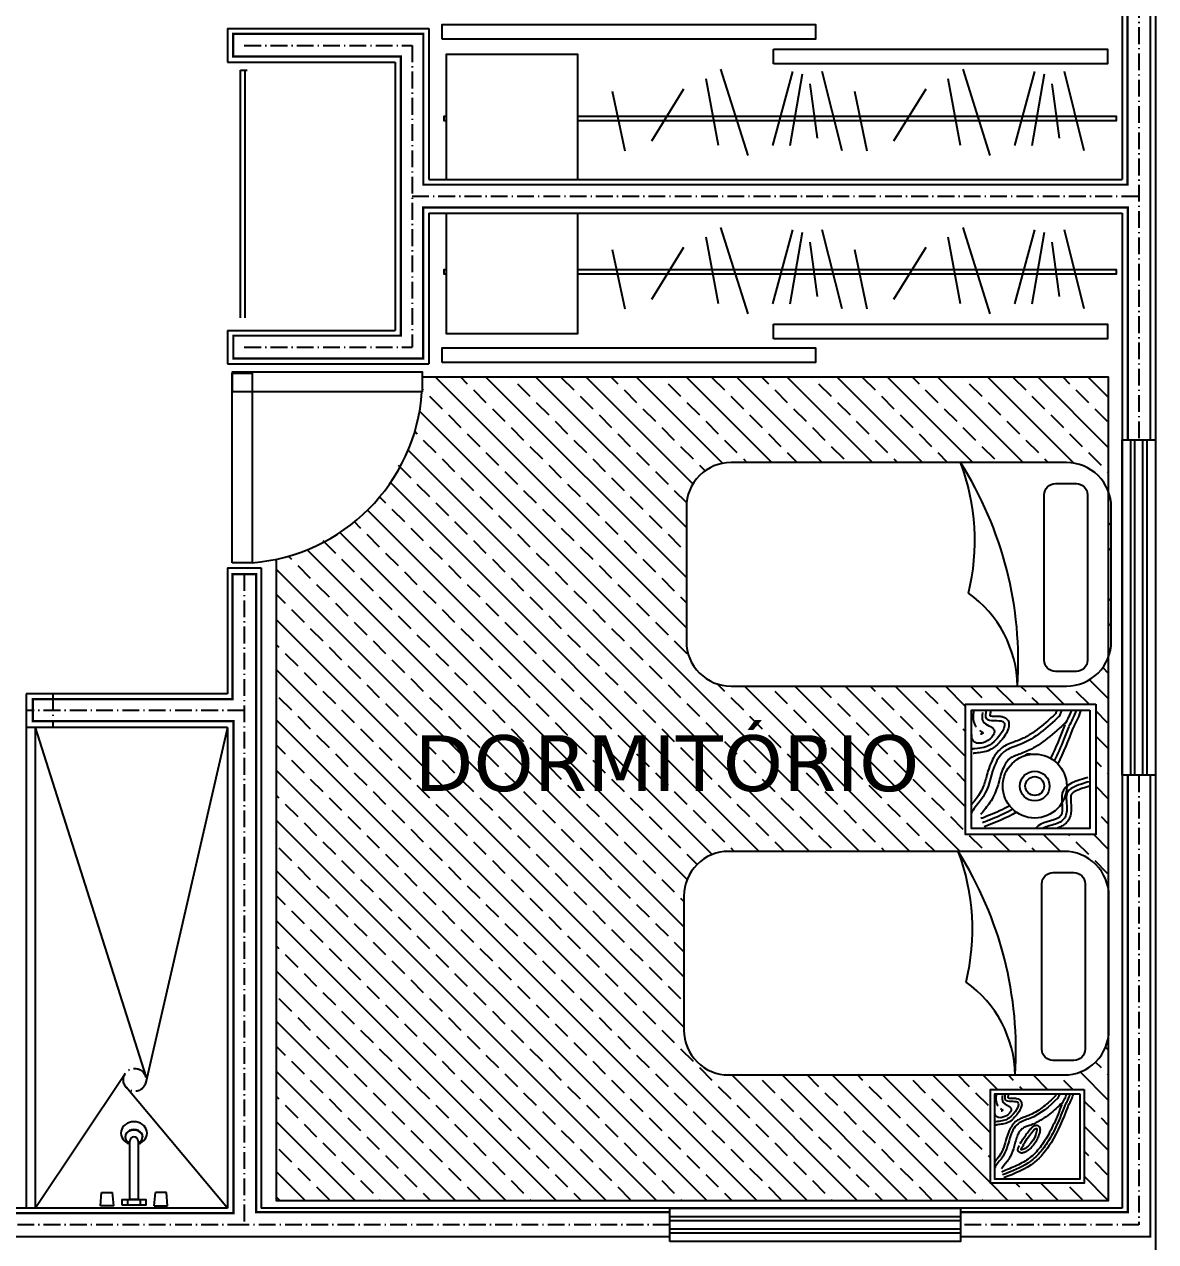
# Model space of a CAD drawing. Extents: x 542 to 1148, y 253 to 753.
# Drawn here: x 649.1 to 750.3, y 451.5 to 560.4 of the extents above; entities that cross this region are included whole.
import ezdxf

# ---------------------------------------------------------------- set-up
doc = ezdxf.new("R2010")
doc.units = 0
doc.header["$LTSCALE"] = 0.125
doc.linetypes.add('ACAD_ISO10W100', pattern=[18.5, 12, -3, 0.5, -3])
doc.layers.get('0').update_dxf_attribs({"linetype": 'CONTINUOUS'})
doc.layers.add('EJES', color=2, linetype='CONTINUOUS')
doc.styles.add('TIT3', font='verdana.ttf', dxfattribs={"height": 1})
doc.linetypes.add('ZIGZAG', pattern='A,0.00254,-5.08,[131,ltypeshp.shx,S=5.08,R=0,X=-5.08,Y=0],-10.16,[131,ltypeshp.shx,S=5.08,R=180,X=5.08,Y=0],-5.08', length=20.32254)

msp = doc.modelspace()

# ---------------------------------------------------------------- linework, layer by layer
at = {"linetype": 'Continuous'}
for p, q in [((750.28, 753), (750.28, 431.61)), ((747.28, 605), (747.28, 546.5)), ((667.28, 560), (667.28, 557)), ((667.28, 560), (685.28, 560)), ((685.28, 560), (685.28, 546.5)), ((667.28, 557), (682.28, 557)), ((682.28, 557), (682.28, 533)), ((685.28, 546.5), (747.28, 546.5)), ((685.28, 543.5), (747.28, 543.5)), ((685.28, 543.5), (685.28, 531.5)), ((747.28, 543.5), (747.28, 454.5)), ((667.28, 533), (682.28, 533)), ((667.28, 533), (667.28, 530)), ((685.28, 531.5), (685.28, 530)), ((667.28, 530), (685.28, 530)), ((748.05, 493.21), (748.05, 523.21)), ((748.42, 493.21), (748.42, 523.21)), ((749.15, 493.21), (749.15, 523.21)), ((749.51, 493.21), (749.51, 523.21)), ((667.28, 511.78), (667.28, 500.5)), ((670.28, 511.78), (670.28, 454.5)), ((667.28, 500.5), (649.28, 500.5)), ((649.28, 500.5), (649.28, 454.5)), ((667.28, 497.5), (649.28, 497.5)), ((650.08, 497.5), (650.08, 454.5)), ((650.08, 497.5), (659.96, 466.28)), ((667.28, 497.5), (659.98, 465.74)), ((667.28, 497.5), (667.28, 454.5)), ((650.08, 454.5), (658.13, 466.54)), ((667.28, 454.5), (658.2, 465.31)), ((655.91, 454.71), (656.02, 455.91)), ((657.11, 454.71), (657, 455.91)), ((658.35, 454.75), (658.35, 455.26)), ((659.46, 455.26), (659.46, 454.75)), ((660.72, 454.71), (660.83, 455.91)), ((661.92, 454.71), (661.81, 455.91)), ((667.28, 454.5), (637.77, 454.5)), ((747.28, 454.5), (670.28, 454.5)), ((732.82, 453.73), (706.82, 453.73)), ((732.82, 453.37), (706.82, 453.37)), ((732.82, 452.63), (706.82, 452.63)), ((732.82, 452.27), (706.82, 452.27))]:
    msp.add_line(p, q, dxfattribs=at)
at = {"linetype": 'ACAD_ISO10W100'}
for p, q in [((748.78, 581.27), (748.78, 523.21)), ((668.78, 558.5), (683.78, 558.5)), ((683.78, 558.5), (683.78, 531.5)), ((683.78, 545), (748.78, 545)), ((668.78, 531.5), (683.78, 531.5)), ((668.78, 511.21), (668.78, 453)), ((668.78, 499), (649.28, 499)), ((668.78, 499), (651.65, 499)), ((748.78, 493.21), (748.78, 453)), ((668.78, 453), (637.77, 453)), ((706.82, 453), (668.78, 453)), ((748.78, 453), (732.82, 453))]:
    msp.add_line(p, q, dxfattribs=at)
at = {"linetype": 'Continuous', "ltscale": 0.5}
for p, q in [((716.11, 556.86), (716.11, 558.16)), ((713.84, 548.64), (711.41, 556.38)), ((735.49, 548.64), (733.06, 556.38)), ((711.19, 549.53), (710.09, 555.5)), ((716.05, 549.53), (717.82, 556.16)), ((717.6, 549.53), (718.7, 555.94)), ((722.24, 549.08), (720.47, 556.16)), ((732.84, 549.53), (731.74, 555.5)), ((737.7, 549.53), (739.47, 556.16)), ((739.25, 549.53), (740.35, 555.94)), ((743.89, 549.08), (742.12, 556.16)), ((701.69, 554.39), (702.8, 549.08)), ((705.23, 549.97), (708.1, 554.61)), ((720.03, 550.19), (719.37, 555.06)), ((723.34, 554.39), (724.45, 549.08)), ((726.88, 549.97), (729.75, 554.61)), ((741.68, 550.19), (741.02, 555.06)), ((713.84, 534.48), (711.41, 542.22)), ((735.49, 534.48), (733.06, 542.22)), ((711.19, 535.37), (710.09, 541.34)), ((716.05, 535.37), (717.82, 542)), ((717.6, 535.37), (718.7, 541.78)), ((722.24, 534.92), (720.47, 542)), ((732.84, 535.37), (731.74, 541.34)), ((737.7, 535.37), (739.47, 542)), ((739.25, 535.37), (740.35, 541.78)), ((743.89, 534.92), (742.12, 542)), ((701.69, 540.23), (702.8, 534.92)), ((705.23, 535.81), (708.1, 540.46)), ((720.03, 536.03), (719.37, 540.9)), ((723.34, 540.23), (724.45, 534.92)), ((726.88, 535.81), (729.75, 540.46)), ((741.68, 536.03), (741.02, 540.9)), ((716.11, 532.26), (716.11, 533.55)), ((708.31, 506.4), (685.88, 528.82)), ((688.74, 528.21), (688.13, 528.82)), ((708.31, 510.89), (690.37, 528.82)), ((692.67, 528.77), (692.62, 528.82)), ((694.35, 527.09), (693.23, 528.21)), ((708.31, 515.38), (694.86, 528.82)), ((698.28, 527.65), (697.16, 528.77)), ((708.9, 519.28), (699.35, 528.82)), ((702.21, 528.21), (701.6, 528.82)), ((711.55, 521.12), (703.84, 528.82)), ((706.14, 528.77), (706.09, 528.82)), ((707.82, 527.09), (706.7, 528.21)), ((715.97, 521.19), (708.33, 528.82)), ((711.75, 527.65), (710.63, 528.77)), ((720.46, 521.19), (712.82, 528.82)), ((715.68, 528.21), (715.07, 528.82)), ((724.95, 521.19), (717.32, 528.82)), ((719.61, 528.77), (719.56, 528.82)), ((721.29, 527.09), (720.17, 528.21)), ((729.44, 521.19), (721.81, 528.82)), ((725.22, 527.65), (724.1, 528.77)), ((733.93, 521.19), (726.3, 528.82)), ((729.15, 528.21), (728.54, 528.82)), ((738.42, 521.19), (730.79, 528.82)), ((733.08, 528.77), (733.03, 528.82)), ((734.76, 527.09), (733.64, 528.21)), ((742.96, 521.14), (735.28, 528.82)), ((738.69, 527.65), (737.57, 528.77)), ((746.08, 522.51), (739.77, 528.82)), ((742.62, 528.21), (742.01, 528.82)), ((746.08, 527), (744.26, 528.82)), ((684.81, 527.65), (684.68, 527.78)), ((686.5, 525.97), (685.37, 527.09)), ((690.42, 526.53), (689.3, 527.65)), ((699.97, 525.97), (698.84, 527.09)), ((703.89, 526.53), (702.77, 527.65)), ((713.44, 525.97), (712.31, 527.09)), ((717.36, 526.53), (716.24, 527.65)), ((726.91, 525.97), (725.78, 527.09)), ((730.84, 526.53), (729.71, 527.65)), ((740.38, 525.97), (739.25, 527.09)), ((744.31, 526.53), (743.18, 527.65)), ((692.11, 524.85), (690.99, 525.97)), ((696.04, 525.41), (694.91, 526.53)), ((705.58, 524.85), (704.46, 525.97)), ((709.51, 525.41), (708.38, 526.53)), ((719.05, 524.85), (717.93, 525.97)), ((722.98, 525.41), (721.85, 526.53)), ((732.52, 524.85), (731.4, 525.97)), ((736.45, 525.41), (735.33, 526.53)), ((745.99, 524.85), (744.87, 525.97)), ((723.81, 486.41), (684.45, 525.77)), ((688.18, 524.28), (687.06, 525.41)), ((697.72, 523.72), (696.6, 524.85)), ((701.65, 524.28), (700.53, 525.41)), ((711.19, 523.72), (710.07, 524.85)), ((715.12, 524.28), (714, 525.41)), ((724.66, 523.72), (723.54, 524.85)), ((728.59, 524.28), (727.47, 525.41)), ((738.13, 523.72), (737.01, 524.85)), ((742.06, 524.28), (740.94, 525.41)), ((684.25, 523.72), (684.02, 523.95)), ((689.86, 522.6), (688.74, 523.72)), ((693.79, 523.16), (692.67, 524.28)), ((703.33, 522.6), (702.21, 523.72)), ((707.26, 523.16), (706.14, 524.28)), ((716.8, 522.6), (715.68, 523.72)), ((720.73, 523.16), (719.61, 524.28)), ((730.27, 522.6), (729.15, 523.72)), ((734.2, 523.16), (733.08, 524.28)), ((743.74, 522.6), (742.62, 523.72)), ((685.93, 522.04), (684.81, 523.16)), ((699.4, 522.04), (698.28, 523.16)), ((712.87, 522.04), (711.75, 523.16)), ((726.34, 522.04), (725.22, 523.16)), ((739.82, 522.04), (738.69, 523.16)), ((719.32, 486.41), (683.43, 522.3)), ((691.55, 520.92), (690.42, 522.04)), ((695.48, 521.48), (694.35, 522.6)), ((705.02, 520.92), (703.89, 522.04)), ((708.95, 521.48), (707.82, 522.6)), ((718.21, 521.19), (717.36, 522.04)), ((722.42, 521.48), (721.29, 522.6)), ((731.68, 521.19), (730.84, 522.04)), ((735.89, 521.48), (734.76, 522.6)), ((745.43, 520.92), (744.31, 522.04)), ((683.69, 519.79), (682.57, 520.92)), ((687.62, 520.36), (686.5, 521.48)), ((697.16, 519.79), (696.04, 520.92)), ((701.09, 520.36), (699.97, 521.48)), ((709.98, 520.44), (709.51, 520.92)), ((713.72, 521.19), (713.44, 521.48)), ((727.19, 521.19), (726.91, 521.48)), ((740.66, 521.19), (740.38, 521.48)), ((714.83, 486.41), (681.85, 519.39)), ((689.3, 518.67), (688.18, 519.79)), ((693.23, 519.23), (692.11, 520.36)), ((702.77, 518.67), (701.65, 519.79)), ((706.7, 519.23), (705.58, 520.36)), ((746.08, 520.27), (745.99, 520.36)), ((685.37, 518.11), (684.25, 519.23)), ((694.91, 517.55), (693.79, 518.67)), ((698.84, 518.11), (697.72, 519.23)), ((708.33, 517.6), (707.26, 518.67)), ((681.44, 517.55), (680.88, 518.11)), ((687.06, 516.43), (685.93, 517.55)), ((690.99, 516.99), (689.86, 518.11)), ((700.53, 516.43), (699.4, 517.55)), ((704.46, 516.99), (703.33, 518.11)), ((746.26, 517.84), (746.08, 518.02)), ((710.62, 486.12), (679.81, 516.94)), ((683.13, 515.87), (682, 516.99)), ((692.67, 515.3), (691.55, 516.43)), ((696.6, 515.87), (695.48, 516.99)), ((706.14, 515.3), (705.02, 516.43)), ((679.2, 515.3), (678.62, 515.88)), ((684.81, 514.18), (683.69, 515.3)), ((688.74, 514.74), (687.62, 515.87)), ((698.28, 514.18), (697.16, 515.3)), ((702.21, 514.74), (701.09, 515.87)), ((746.31, 515.54), (746.08, 515.78)), ((676.95, 513.06), (675.83, 514.18)), ((708.38, 483.88), (677.33, 514.93)), ((680.88, 513.62), (679.76, 514.74)), ((690.42, 513.06), (689.3, 514.18)), ((694.35, 513.62), (693.23, 514.74)), ((703.89, 513.06), (702.77, 514.18)), ((707.82, 513.62), (706.7, 514.74)), ((708.1, 479.67), (674.39, 513.38)), ((682.57, 511.94), (681.44, 513.06)), ((686.5, 512.5), (685.37, 513.62)), ((696.04, 511.94), (694.91, 513.06)), ((699.97, 512.5), (698.84, 513.62)), ((746.31, 513.3), (746.08, 513.53)), ((673.02, 512.5), (672.71, 512.81)), ((674.71, 510.81), (673.59, 511.94)), ((678.64, 511.38), (677.51, 512.5)), ((688.18, 510.81), (687.06, 511.94)), ((692.11, 511.38), (690.99, 512.5)), ((701.65, 510.81), (700.53, 511.94)), ((705.58, 511.38), (704.46, 512.5)), ((708.1, 475.18), (671.63, 511.64)), ((680.32, 509.69), (679.2, 510.81)), ((684.25, 510.25), (683.13, 511.38)), ((693.79, 509.69), (692.67, 510.81)), ((697.72, 510.25), (696.6, 511.38)), ((707.26, 509.69), (706.14, 510.81)), ((676.39, 509.13), (675.27, 510.25)), ((685.93, 508.57), (684.81, 509.69)), ((689.86, 509.13), (688.74, 510.25)), ((699.4, 508.57), (698.28, 509.69)), ((703.33, 509.13), (702.21, 510.25)), ((672.46, 508.57), (671.63, 509.4)), ((678.08, 507.45), (676.95, 508.57)), ((682, 508.01), (680.88, 509.13)), ((691.55, 507.45), (690.42, 508.57)), ((695.48, 508.01), (694.35, 509.13)), ((705.02, 507.45), (703.89, 508.57)), ((708.31, 508.64), (707.82, 509.13)), ((746.31, 508.81), (746.08, 509.04)), ((674.15, 506.88), (673.02, 508.01)), ((683.69, 506.32), (682.57, 507.45)), ((687.62, 506.88), (686.5, 508.01)), ((697.16, 506.32), (696.04, 507.45)), ((701.09, 506.88), (699.97, 508.01)), ((708.1, 470.69), (671.63, 507.15)), ((675.83, 505.2), (674.71, 506.32)), ((679.76, 505.76), (678.64, 506.88)), ((689.3, 505.2), (688.18, 506.32)), ((693.23, 505.76), (692.11, 506.88)), ((702.77, 505.2), (701.65, 506.32)), ((706.7, 505.76), (705.58, 506.88)), ((746.31, 506.56), (746.08, 506.8)), ((681.44, 504.08), (680.32, 505.2)), ((685.37, 504.64), (684.25, 505.76)), ((694.91, 504.08), (693.79, 505.2)), ((698.84, 504.64), (697.72, 505.76)), ((708.38, 504.08), (707.26, 505.2)), ((671.9, 504.64), (671.63, 504.91)), ((677.51, 503.52), (676.39, 504.64)), ((690.99, 503.52), (689.86, 504.64)), ((704.46, 503.52), (703.33, 504.64)), ((746.23, 504.4), (746.08, 504.55)), ((673.59, 502.96), (672.46, 504.08)), ((683.13, 502.39), (682, 503.52)), ((687.06, 502.96), (685.93, 504.08)), ((696.6, 502.39), (695.48, 503.52)), ((700.53, 502.96), (699.4, 504.08)), ((719.11, 455.19), (671.63, 502.66)), ((675.27, 501.27), (674.15, 502.39)), ((679.2, 501.83), (678.08, 502.96)), ((688.74, 501.27), (687.62, 502.39)), ((692.67, 501.83), (691.55, 502.96)), ((702.21, 501.27), (701.09, 502.39)), ((706.14, 501.83), (705.02, 502.96)), ((746.08, 502.31), (745.55, 502.84)), ((680.88, 500.15), (679.76, 501.27)), ((684.81, 500.71), (683.69, 501.83)), ((694.35, 500.15), (693.23, 501.27)), ((698.28, 500.71), (697.16, 501.83)), ((707.82, 500.15), (706.7, 501.27)), ((711.75, 500.71), (711.07, 501.39)), ((728.3, 486.41), (713.52, 501.19)), ((732.79, 486.41), (718.01, 501.19)), ((721.29, 500.15), (720.25, 501.19)), ((733.29, 490.4), (722.5, 501.19)), ((725.22, 500.71), (724.74, 501.19)), ((733.29, 494.89), (726.99, 501.19)), ((733.29, 499.38), (731.48, 501.19)), ((734.76, 500.15), (733.72, 501.19)), ((737.59, 499.57), (735.97, 501.19)), ((738.69, 500.71), (738.21, 501.19)), ((742.08, 499.57), (740.46, 501.19)), ((746.08, 500.06), (744.37, 501.76)), ((673.02, 499.03), (671.9, 500.15)), ((676.95, 499.59), (675.83, 500.71)), ((686.5, 499.03), (685.37, 500.15)), ((690.42, 499.59), (689.3, 500.71)), ((699.97, 499.03), (698.84, 500.15)), ((703.89, 499.59), (702.77, 500.71)), ((713.44, 499.03), (712.31, 500.15)), ((717.36, 499.59), (716.24, 500.71)), ((726.91, 499.03), (725.78, 500.15)), ((730.84, 499.59), (729.71, 500.71)), ((739.84, 499.57), (739.25, 500.15)), ((744.31, 499.59), (743.18, 500.71)), ((678.64, 497.9), (677.51, 499.03)), ((682.57, 498.47), (681.44, 499.59)), ((692.11, 497.9), (690.99, 499.03)), ((696.04, 498.47), (694.91, 499.59)), ((705.58, 497.9), (704.46, 499.03)), ((709.51, 498.47), (708.38, 499.59)), ((719.05, 497.9), (717.93, 499.03)), ((722.98, 498.47), (721.85, 499.59)), ((732.52, 497.9), (731.4, 499.03)), ((735.35, 499.57), (735.33, 499.59)), ((745.99, 497.9), (744.93, 498.97)), ((714.62, 455.19), (671.63, 498.17)), ((674.71, 497.34), (673.59, 498.47)), ((684.25, 496.78), (683.13, 497.9)), ((688.18, 497.34), (687.06, 498.47)), ((697.72, 496.78), (696.6, 497.9)), ((701.65, 497.34), (700.53, 498.47)), ((711.19, 496.78), (710.07, 497.9)), ((715.12, 497.34), (714, 498.47)), ((724.66, 496.78), (723.54, 497.9)), ((728.59, 497.34), (727.47, 498.47)), ((676.39, 495.66), (675.27, 496.78)), ((680.32, 496.22), (679.2, 497.34)), ((689.86, 495.66), (688.74, 496.78)), ((693.79, 496.22), (692.67, 497.34)), ((703.33, 495.66), (702.21, 496.78)), ((707.26, 496.22), (706.14, 497.34)), ((716.8, 495.66), (715.68, 496.78)), ((720.73, 496.22), (719.61, 497.34)), ((730.27, 495.66), (729.15, 496.78)), ((733.29, 497.13), (733.08, 497.34)), ((746.08, 495.57), (744.93, 496.72)), ((672.46, 495.1), (671.63, 495.93)), ((682, 494.54), (680.88, 495.66)), ((685.93, 495.1), (684.81, 496.22)), ((695.48, 494.54), (694.35, 495.66)), ((699.4, 495.1), (698.28, 496.22)), ((708.95, 494.54), (707.82, 495.66)), ((712.87, 495.1), (711.75, 496.22)), ((722.42, 494.54), (721.29, 495.66)), ((726.34, 495.1), (725.22, 496.22)), ((674.15, 493.41), (673.02, 494.54)), ((678.08, 493.98), (676.95, 495.1)), ((687.62, 493.41), (686.5, 494.54)), ((691.55, 493.98), (690.42, 495.1)), ((701.09, 493.41), (699.97, 494.54)), ((705.02, 493.98), (703.89, 495.1)), ((714.56, 493.41), (713.44, 494.54)), ((718.49, 493.98), (717.36, 495.1)), ((728.03, 493.41), (726.91, 494.54)), ((731.96, 493.98), (730.84, 495.1)), ((745.43, 493.98), (744.93, 494.48)), ((710.13, 455.19), (671.63, 493.68)), ((679.76, 492.29), (678.64, 493.41)), ((683.69, 492.85), (682.57, 493.98)), ((693.23, 492.29), (692.11, 493.41)), ((697.16, 492.85), (696.04, 493.98)), ((706.7, 492.29), (705.58, 493.41)), ((710.63, 492.85), (709.51, 493.98)), ((720.17, 492.29), (719.05, 493.41)), ((724.1, 492.85), (722.98, 493.98)), ((733.29, 492.64), (732.52, 493.41)), ((746.08, 493.33), (745.99, 493.41)), ((675.83, 491.73), (674.71, 492.85)), ((685.37, 491.17), (684.25, 492.29)), ((689.3, 491.73), (688.18, 492.85)), ((698.84, 491.17), (697.72, 492.29)), ((702.77, 491.73), (701.65, 492.85)), ((712.31, 491.17), (711.19, 492.29)), ((716.24, 491.73), (715.12, 492.85)), ((725.78, 491.17), (724.66, 492.29)), ((729.71, 491.73), (728.59, 492.85)), ((746.08, 491.08), (744.93, 492.23)), ((671.9, 491.17), (671.63, 491.44)), ((677.51, 490.05), (676.39, 491.17)), ((681.44, 490.61), (680.32, 491.73)), ((690.99, 490.05), (689.86, 491.17)), ((694.91, 490.61), (693.79, 491.73)), ((704.46, 490.05), (703.33, 491.17)), ((708.38, 490.61), (707.26, 491.73)), ((717.93, 490.05), (716.8, 491.17)), ((721.85, 490.61), (720.73, 491.73)), ((731.4, 490.05), (730.27, 491.17)), ((673.59, 489.49), (672.46, 490.61)), ((683.13, 488.92), (682, 490.05)), ((687.06, 489.49), (685.93, 490.61)), ((696.6, 488.92), (695.48, 490.05)), ((700.53, 489.49), (699.4, 490.61)), ((710.07, 488.92), (708.95, 490.05)), ((714, 489.49), (712.87, 490.61)), ((723.54, 488.92), (722.42, 490.05)), ((727.47, 489.49), (726.34, 490.61)), ((705.64, 455.19), (671.63, 489.19)), ((675.27, 487.8), (674.15, 488.92)), ((679.2, 488.36), (678.08, 489.49)), ((688.74, 487.8), (687.62, 488.92)), ((692.67, 488.36), (691.55, 489.49)), ((702.21, 487.8), (701.09, 488.92)), ((706.14, 488.36), (705.02, 489.49)), ((715.68, 487.8), (714.56, 488.92)), ((719.61, 488.36), (718.49, 489.49)), ((729.15, 487.8), (728.03, 488.92)), ((733.08, 488.36), (731.96, 489.49)), ((746.08, 488.83), (745.43, 489.49)), ((680.88, 486.68), (679.76, 487.8)), ((684.81, 487.24), (683.69, 488.36)), ((694.35, 486.68), (693.23, 487.8)), ((698.28, 487.24), (697.16, 488.36)), ((707.82, 486.68), (706.7, 487.8)), ((711.75, 487.24), (710.63, 488.36)), ((721.29, 486.68), (720.17, 487.8)), ((725.22, 487.24), (724.1, 488.36)), ((734.76, 486.68), (733.64, 487.8)), ((737.28, 486.41), (735.76, 487.93)), ((738.69, 487.24), (738, 487.93)), ((741.77, 486.41), (740.25, 487.93)), ((742.62, 487.8), (742.49, 487.93)), ((746.08, 486.59), (744.74, 487.93)), ((676.95, 486.12), (675.83, 487.24)), ((690.42, 486.12), (689.3, 487.24)), ((703.89, 486.12), (702.77, 487.24)), ((717.08, 486.41), (716.24, 487.24)), ((730.55, 486.41), (729.71, 487.24)), ((744.31, 486.12), (743.18, 487.24)), ((673.02, 485.56), (671.9, 486.68)), ((682.57, 485), (681.44, 486.12)), ((686.5, 485.56), (685.37, 486.68)), ((696.04, 485), (694.91, 486.12)), ((699.97, 485.56), (698.84, 486.68)), ((709.27, 485.23), (708.38, 486.12)), ((712.59, 486.41), (712.31, 486.68)), ((726.06, 486.41), (725.78, 486.68)), ((739.53, 486.41), (739.25, 486.68)), ((701.15, 455.19), (671.63, 484.7)), ((674.71, 483.87), (673.59, 485)), ((678.64, 484.43), (677.51, 485.56)), ((688.18, 483.87), (687.06, 485)), ((692.11, 484.43), (690.99, 485.56)), ((701.65, 483.87), (700.53, 485)), ((705.58, 484.43), (704.46, 485.56)), ((745.99, 484.43), (744.87, 485.56)), ((680.32, 482.75), (679.2, 483.87)), ((684.25, 483.31), (683.13, 484.43)), ((693.79, 482.75), (692.67, 483.87)), ((697.72, 483.31), (696.6, 484.43)), ((707.26, 482.75), (706.14, 483.87)), ((672.46, 481.63), (671.63, 482.46)), ((676.39, 482.19), (675.27, 483.31)), ((685.93, 481.63), (684.81, 482.75)), ((689.86, 482.19), (688.74, 483.31)), ((699.4, 481.63), (698.28, 482.75)), ((703.33, 482.19), (702.21, 483.31)), ((678.08, 480.51), (676.95, 481.63)), ((682, 481.07), (680.88, 482.19)), ((691.55, 480.51), (690.42, 481.63)), ((695.48, 481.07), (694.35, 482.19)), ((705.02, 480.51), (703.89, 481.63)), ((708.1, 481.92), (707.82, 482.19)), ((746.1, 482.08), (746.08, 482.1)), ((696.66, 455.19), (671.63, 480.21)), ((674.15, 479.94), (673.02, 481.07)), ((683.69, 479.38), (682.57, 480.51)), ((687.62, 479.94), (686.5, 481.07)), ((697.16, 479.38), (696.04, 480.51)), ((701.09, 479.94), (699.97, 481.07)), ((675.83, 478.26), (674.71, 479.38)), ((679.76, 478.82), (678.64, 479.94)), ((689.3, 478.26), (688.18, 479.38)), ((693.23, 478.82), (692.11, 479.94)), ((702.77, 478.26), (701.65, 479.38)), ((706.7, 478.82), (705.58, 479.94)), ((746.1, 479.84), (746.08, 479.85)), ((681.44, 477.14), (680.32, 478.26)), ((685.37, 477.7), (684.25, 478.82)), ((694.91, 477.14), (693.79, 478.26)), ((698.84, 477.7), (697.72, 478.82)), ((708.1, 477.43), (707.26, 478.26)), ((671.9, 477.7), (671.63, 477.97)), ((673.59, 476.02), (672.46, 477.14)), ((677.51, 476.58), (676.39, 477.7)), ((687.06, 476.02), (685.93, 477.14)), ((690.99, 476.58), (689.86, 477.7)), ((700.53, 476.02), (699.4, 477.14)), ((704.46, 476.58), (703.33, 477.7)), ((746.1, 477.59), (746.08, 477.61)), ((679.2, 474.89), (678.08, 476.02)), ((683.13, 475.45), (682, 476.58)), ((692.67, 474.89), (691.55, 476.02)), ((696.6, 475.45), (695.48, 476.58)), ((706.14, 474.89), (705.02, 476.02)), ((692.17, 455.19), (671.63, 475.72)), ((675.27, 474.33), (674.15, 475.45)), ((684.81, 473.77), (683.69, 474.89)), ((688.74, 474.33), (687.62, 475.45)), ((698.28, 473.77), (697.16, 474.89)), ((702.21, 474.33), (701.09, 475.45)), ((746.1, 475.35), (746.08, 475.36)), ((676.95, 472.65), (675.83, 473.77)), ((680.88, 473.21), (679.76, 474.33)), ((690.42, 472.65), (689.3, 473.77)), ((694.35, 473.21), (693.23, 474.33)), ((703.89, 472.65), (702.77, 473.77)), ((707.82, 473.21), (706.7, 474.33)), ((673.02, 472.09), (671.9, 473.21)), ((682.57, 471.53), (681.44, 472.65)), ((686.5, 472.09), (685.37, 473.21)), ((696.04, 471.53), (694.91, 472.65)), ((699.97, 472.09), (698.84, 473.21)), ((746.1, 473.1), (746.08, 473.12)), ((674.71, 470.4), (673.59, 471.53)), ((678.64, 470.96), (677.51, 472.09)), ((688.18, 470.4), (687.06, 471.53)), ((692.11, 470.96), (690.99, 472.09)), ((701.65, 470.4), (700.53, 471.53)), ((705.58, 470.96), (704.46, 472.09)), ((687.68, 455.19), (671.63, 471.23)), ((680.32, 469.28), (679.2, 470.4)), ((684.25, 469.84), (683.13, 470.96)), ((693.79, 469.28), (692.67, 470.4)), ((697.72, 469.84), (696.6, 470.96)), ((707.26, 469.28), (706.14, 470.4)), ((676.39, 468.72), (675.27, 469.84)), ((685.93, 468.16), (684.81, 469.28)), ((689.86, 468.72), (688.74, 469.84)), ((699.4, 468.16), (698.28, 469.28)), ((703.33, 468.72), (702.21, 469.84)), ((672.46, 468.16), (671.63, 468.99)), ((682, 467.6), (680.88, 468.72)), ((695.48, 467.6), (694.35, 468.72)), ((708.95, 467.6), (707.82, 468.72)), ((746.08, 468.63), (745.8, 468.9)), ((674.15, 466.47), (673.02, 467.6)), ((678.08, 467.04), (676.95, 468.16)), ((687.62, 466.47), (686.5, 467.6)), ((691.55, 467.04), (690.42, 468.16)), ((701.09, 466.47), (699.97, 467.6)), ((705.02, 467.04), (703.89, 468.16)), ((745.43, 467.04), (744.91, 467.56)), ((683.19, 455.19), (671.63, 466.74)), ((679.76, 465.35), (678.64, 466.47)), ((683.69, 465.91), (682.57, 467.04)), ((693.23, 465.35), (692.11, 466.47)), ((697.16, 465.91), (696.04, 467.04)), ((706.7, 465.35), (705.58, 466.47)), ((710.63, 465.91), (709.51, 467.04)), ((723.6, 455.19), (712.38, 466.41)), ((728.09, 455.19), (716.87, 466.41)), ((720.17, 465.35), (719.12, 466.41)), ((732.58, 455.19), (721.36, 466.41)), ((724.1, 465.91), (723.61, 466.41)), ((735.51, 456.75), (725.85, 466.41)), ((735.51, 461.24), (730.34, 466.41)), ((733.64, 465.35), (732.59, 466.41)), ((736.13, 465.11), (734.83, 466.41)), ((737.57, 465.91), (737.08, 466.41)), ((740.62, 465.11), (739.32, 466.41)), ((746.08, 464.14), (743.54, 466.68)), ((746.08, 466.38), (745.99, 466.47)), ((675.83, 464.79), (674.71, 465.91)), ((685.37, 464.23), (684.25, 465.35)), ((689.3, 464.79), (688.18, 465.91)), ((698.84, 464.23), (697.72, 465.35)), ((702.77, 464.79), (701.65, 465.91)), ((712.31, 464.23), (711.19, 465.35)), ((716.24, 464.79), (715.12, 465.91)), ((725.78, 464.23), (724.66, 465.35)), ((729.71, 464.79), (728.59, 465.91)), ((738.38, 465.11), (738.13, 465.35)), ((742.87, 465.11), (742.06, 465.91)), ((671.9, 464.23), (671.63, 464.5)), ((677.51, 463.11), (676.39, 464.23)), ((681.44, 463.67), (680.32, 464.79)), ((690.99, 463.11), (689.86, 464.23)), ((694.91, 463.67), (693.79, 464.79)), ((704.46, 463.11), (703.33, 464.23)), ((708.38, 463.67), (707.26, 464.79)), ((717.93, 463.11), (716.8, 464.23)), ((721.85, 463.67), (720.73, 464.79)), ((731.4, 463.11), (730.27, 464.23)), ((735.33, 463.67), (734.2, 464.79)), ((744.87, 463.11), (743.89, 464.08)), ((673.59, 462.54), (672.46, 463.67)), ((683.13, 461.98), (682, 463.11)), ((687.06, 462.54), (685.93, 463.67)), ((696.6, 461.98), (695.48, 463.11)), ((700.53, 462.54), (699.4, 463.67)), ((710.07, 461.98), (708.95, 463.11)), ((714, 462.54), (712.87, 463.67)), ((723.54, 461.98), (722.42, 463.11)), ((727.47, 462.54), (726.34, 463.67)), ((678.7, 455.19), (671.63, 462.25)), ((675.27, 460.86), (674.15, 461.98)), ((679.2, 461.42), (678.08, 462.54)), ((688.74, 460.86), (687.62, 461.98)), ((692.67, 461.42), (691.55, 462.54)), ((702.21, 460.86), (701.09, 461.98)), ((706.14, 461.42), (705.02, 462.54)), ((715.68, 460.86), (714.56, 461.98)), ((719.61, 461.42), (718.49, 462.54)), ((729.15, 460.86), (728.03, 461.98)), ((733.08, 461.42), (731.96, 462.54)), ((746.08, 459.65), (743.89, 461.84)), ((746.08, 461.89), (745.43, 462.54)), ((680.88, 459.74), (679.76, 460.86)), ((684.81, 460.3), (683.69, 461.42)), ((694.35, 459.74), (693.23, 460.86)), ((698.28, 460.3), (697.16, 461.42)), ((707.82, 459.74), (706.7, 460.86)), ((711.75, 460.3), (710.63, 461.42)), ((721.29, 459.74), (720.17, 460.86)), ((725.22, 460.3), (724.1, 461.42)), ((734.76, 459.74), (733.64, 460.86)), ((673.02, 458.62), (671.9, 459.74)), ((676.95, 459.18), (675.83, 460.3)), ((686.5, 458.62), (685.37, 459.74)), ((690.42, 459.18), (689.3, 460.3)), ((699.97, 458.62), (698.84, 459.74)), ((703.89, 459.18), (702.77, 460.3)), ((713.44, 458.62), (712.31, 459.74)), ((717.36, 459.18), (716.24, 460.3)), ((726.91, 458.62), (725.78, 459.74)), ((730.84, 459.18), (729.71, 460.3)), ((744.31, 459.18), (743.89, 459.59)), ((678.64, 457.49), (677.51, 458.62)), ((682.57, 458.05), (681.44, 459.18)), ((692.11, 457.49), (690.99, 458.62)), ((696.04, 458.05), (694.91, 459.18)), ((705.58, 457.49), (704.46, 458.62)), ((709.51, 458.05), (708.38, 459.18)), ((719.05, 457.49), (717.93, 458.62)), ((722.98, 458.05), (721.85, 459.18)), ((732.52, 457.49), (731.4, 458.62)), ((735.51, 458.99), (735.33, 459.18)), ((745.99, 457.49), (744.87, 458.62)), ((674.21, 455.19), (671.63, 457.76)), ((674.71, 456.93), (673.59, 458.05)), ((684.25, 456.37), (683.13, 457.49)), ((688.18, 456.93), (687.06, 458.05)), ((697.72, 456.37), (696.6, 457.49)), ((701.65, 456.93), (700.53, 458.05)), ((711.19, 456.37), (710.07, 457.49)), ((715.12, 456.93), (714, 458.05)), ((724.66, 456.37), (723.54, 457.49)), ((728.59, 456.93), (727.47, 458.05)), ((746.05, 455.19), (743.89, 457.35)), ((676.39, 455.25), (675.27, 456.37)), ((680.32, 455.81), (679.2, 456.93)), ((689.86, 455.25), (688.74, 456.37)), ((693.79, 455.81), (692.67, 456.93)), ((703.33, 455.25), (702.21, 456.37)), ((707.26, 455.81), (706.14, 456.93)), ((716.8, 455.25), (715.68, 456.37)), ((720.73, 455.81), (719.61, 456.93)), ((730.27, 455.25), (729.15, 456.37)), ((734.2, 455.81), (733.08, 456.93)), ((737.07, 455.19), (735.53, 456.72)), ((738.13, 456.37), (737.78, 456.72)), ((741.56, 455.19), (740.02, 456.72)), ((743.74, 455.25), (742.62, 456.37)), ((671.96, 455.19), (671.63, 455.52)), ((680.94, 455.19), (680.88, 455.25)), ((685.43, 455.19), (684.81, 455.81)), ((694.41, 455.19), (694.35, 455.25)), ((698.9, 455.19), (698.28, 455.81)), ((707.88, 455.19), (707.82, 455.25)), ((712.37, 455.19), (711.75, 455.81)), ((721.35, 455.19), (721.29, 455.25)), ((725.84, 455.19), (725.22, 455.81)), ((734.82, 455.19), (734.76, 455.25)), ((739.31, 455.19), (738.69, 455.81))]:
    msp.add_line(p, q, dxfattribs=at)
at = {"linetype": 'ZIGZAG'}
for p, q in [((668.44, 534.14), (668.44, 556.27)), ((668.44, 556.27), (669.03, 556.27)), ((668.84, 534.14), (668.84, 556.27))]:
    msp.add_line(p, q, dxfattribs=at)
at = {"linetype": 'Continuous', "ltscale": 0.5, "const_width": 0.2}
for points in [[(747.76, 581.27), (747.76, 546.04), (684.79, 546.04), (684.79, 559.52), (667.79, 559.52), (667.79, 557.51), (682.78, 557.51), (682.78, 532.53), (667.8, 532.53), (667.8, 530.5), (684.78, 530.5), (684.78, 544), (747.8, 544), (747.8, 523.21)], [(749.81, 581.27), (749.81, 523.21)], [(706.82, 454.13), (669.83, 454.13), (669.83, 511.21), (667.84, 511.21), (667.72, 511.21), (667.72, 500.02), (649.87, 500.02), (649.87, 498.06), (667.82, 498.06), (667.82, 454.04), (637.77, 454.04)], [(747.8, 493.21), (747.8, 454.14), (747.73, 454.14), (747.54, 454.14)], [(749.81, 493.21), (749.81, 451.91), (749.81, 451.86)], [(747.61, 454.13), (732.82, 454.13)], [(706.82, 451.95), (637.77, 451.95)], [(749.71, 451.95), (732.82, 451.95)]]:
    msp.add_lwpolyline(points, dxfattribs=at)
at = {"linetype": 'Continuous'}
for points in [[(686.48, 559.06), (686.48, 560.38), (719.87, 560.38), (719.87, 559.06)], [(686.48, 530.14), (686.48, 531.46), (719.87, 531.46), (719.87, 530.14)], [(667.69, 512.23), (667.69, 529.19), (669.47, 529.19), (669.47, 512.23)], [(684.67, 527.51), (667.71, 527.51), (667.71, 529.3), (684.67, 529.3)], [(747.28, 523.21), (750.28, 523.21), (750.28, 493.21), (747.28, 493.21)], [(744.93, 499.57), (744.93, 487.93), (733.29, 487.93), (733.29, 499.57)], [(744.4, 499.04), (744.4, 488.46), (733.82, 488.46), (733.82, 499.04)], [(743.89, 465.11), (743.89, 456.72), (735.51, 456.72), (735.51, 465.11)], [(743.51, 464.72), (743.51, 457.1), (735.89, 457.1), (735.89, 464.72)], [(657.86, 454.75), (657.86, 455.26), (659.97, 455.26), (659.97, 454.75)], [(706.82, 451.5), (706.82, 454.5), (732.82, 454.5), (732.82, 451.5)]]:
    msp.add_lwpolyline(points, close=True, dxfattribs=at)
for points in [[(686.87, 546.5), (686.87, 557.71), (698.58, 557.71), (698.58, 546.5)], [(716.11, 558.16), (745.99, 558.16), (745.99, 556.86), (716.11, 556.86)], [(686.87, 551.74), (686.65, 551.74), (686.65, 552.18), (686.87, 552.18)], [(698.58, 552.18), (746.74, 552.18), (746.74, 551.74), (698.58, 551.74)], [(698.58, 543.5), (698.58, 532.71), (686.87, 532.71), (686.87, 543.5)], [(686.87, 538.02), (686.65, 538.02), (686.65, 538.46), (686.87, 538.46)], [(698.58, 538.46), (746.74, 538.46), (746.74, 538.02), (698.58, 538.02)], [(716.11, 533.55), (745.99, 533.55), (745.99, 532.26), (716.11, 532.26)], [(671.63, 512.54), (671.63, 455.19), (746.08, 455.19), (746.08, 528.82), (684.67, 528.82)], [(667.28, 511.78), (670.28, 511.78)], [(659.3, 460.48), (659.3, 455.26), (658.53, 455.26), (658.53, 460.48)], [(656.02, 455.91), (657, 455.91)], [(661.81, 455.91), (660.83, 455.91)]]:
    msp.add_lwpolyline(points, dxfattribs=at)
for points in [[(746.31, 505.19), (746.31, 517.19, 0.414214), (742.31, 521.19), (712.31, 521.19, 0.414214), (708.31, 517.19), (708.31, 505.19, 0.414214), (712.31, 501.19), (742.31, 501.19, 0.414214)], [(740.32, 503.5), (740.32, 518.3, -0.414214), (741.32, 519.3), (743.19, 519.3, -0.414214), (744.19, 518.3), (744.19, 503.5, -0.414214), (743.19, 502.5), (741.32, 502.5, -0.414214)], [(746.1, 470.41), (746.1, 482.41, 0.414214), (742.1, 486.41), (712.1, 486.41, 0.414214), (708.1, 482.41), (708.1, 470.41, 0.414214), (712.1, 466.41), (742.1, 466.41, 0.414214)], [(740.1, 468.71), (740.1, 483.51, -0.414214), (741.1, 484.51), (742.97, 484.51, -0.414214), (743.97, 483.51), (743.97, 468.71, -0.414214), (742.97, 467.71), (741.1, 467.71, -0.414214)]]:
    msp.add_lwpolyline(points, format="xyb", close=True, dxfattribs=at)
at = {"linetype": 'ACAD_ISO10W100'}
for points in [[(651.65, 500.5), (651.65, 497.5)], [(657.11, 454.71), (655.91, 454.71)], [(660.72, 454.71), (661.92, 454.71)]]:
    msp.add_lwpolyline(points, dxfattribs=at)
at = {"linetype": 'Continuous'}
for radius in [2.86, 1.33, 0.843]:
    msp.add_circle((739.47, 492.25), radius, dxfattribs=at)
at = {"linetype": 'ACAD_ISO10W100'}
msp.add_circle((658.98, 465.97), 1.02, dxfattribs=at)
at = {"linetype": 'Continuous', "ltscale": 0.5}
msp.add_arc((668.22, 528.67), 16.49, 274.3385, 355.9709, dxfattribs=at)
at = {"linetype": 'Continuous'}
for centre, radius, start, end in [((704.51, 503.33), 33.49, 356.3472, 32.2397), ((714.38, 514.22), 19.73, 346.1418, 20.679), ((727.47, 500.97), 10.47, 1.222, 54.5846), ((714.17, 479.44), 19.73, 346.1418, 20.679), ((704.3, 468.54), 33.49, 356.3472, 32.2397), ((727.26, 466.18), 10.47, 1.222, 54.5846), ((658.91, 460.48), 0.384, 0, 180)]:
    msp.add_arc(centre, radius, start, end, dxfattribs=at)
for centre, major_axis, ratio, start_param, end_param in [((658.91, 461.21), (1.17, 0), 0.872163, 5.047355, 10.660608), ((658.91, 460.86), (0.779, 0), 0.789377, 5.227226, 10.480737), ((658.91, 460.91), (0.779, 0), 0.789377, 6.246737, 9.461226)]:
    msp.add_ellipse(centre, major_axis=major_axis, ratio=ratio, start_param=start_param, end_param=end_param, dxfattribs=at)
for points, knots in [([(735.13, 499.03), (735.07, 498.75), (734.91, 497.86), (737.69, 498.56), (735.69, 495.7), (734.69, 495.67), (733.91, 495.56), (733.82, 495.53)], [0, 0, 0, 0, 0.54612, 1.701678, 3.401399, 4.561535, 4.751354, 4.751354, 4.751354, 4.751354]), ([(741.39, 498.78), (741.14, 498.54), (740.89, 498.31), (740.14, 497.64), (739.63, 497.23), (738.8, 496.71), (738.51, 496.55), (738.02, 496.33), (737.84, 496.27), (737.45, 496.13), (737.24, 496.05), (736.86, 495.88), (736.69, 495.78), (736.31, 495.5), (736.14, 495.31), (735.84, 494.9), (735.72, 494.68), (735.48, 494.16), (735.37, 493.86), (735.16, 493.15), (735.07, 492.77), (734.81, 492.03), (734.64, 491.67), (734.22, 491.08), (734.08, 490.92), (733.9, 490.69), (733.86, 490.64), (733.82, 490.58)], [0, 0, 0, 0, 0.76491, 0.76491, 2.29473, 2.29473, 3.098659, 3.098659, 3.562828, 3.562828, 4.026997, 4.026997, 4.419351, 4.419351, 4.913225, 4.913225, 5.407099, 5.407099, 6.074831, 6.074831, 7.084592, 7.084592, 8.094352, 8.094352, 8.449872, 8.449872, 8.55953, 8.55953, 8.55953, 8.55953]), ([(734, 498.92), (733.98, 498.78), (733.96, 498.62), (733.96, 498.28), (733.97, 498.13), (734.05, 497.85), (734.09, 497.75), (734.17, 497.62), (734.2, 497.58), (734.22, 497.54)], [0, 0, 0, 0, 0.2790269, 0.2790269, 0.4744966, 0.4744966, 0.5829652, 0.5829652, 0.6239952, 0.6239952, 0.6239952, 0.6239952]), ([(735.52, 498.95), (735.49, 498.82), (735.47, 498.7), (735.46, 498.59), (735.46, 498.56), (735.46, 498.54)], [0, 0, 0, 0, 0.2544649, 0.2544649, 0.3412333, 0.3412333, 0.3412333, 0.3412333]), ([(741.34, 498.73), (741.38, 498.8), (741.41, 498.87), (741.46, 498.97), (741.48, 499.01), (741.49, 499.04)], [0.3308598, 0.3308598, 0.3308598, 0.3308598, 0.5343106, 0.5343106, 0.6426825, 0.6426825, 0.6426825, 0.6426825]), ([(741.64, 498.45), (741.7, 498.57), (741.76, 498.68), (741.85, 498.87), (741.89, 498.96), (741.93, 499.04)], [0.2411688, 0.2411688, 0.2411688, 0.2411688, 0.5540925, 0.5540925, 0.8233359, 0.8233359, 0.8233359, 0.8233359]), ([(742.19, 497.8), (742.31, 498.02), (742.43, 498.24), (742.63, 498.65), (742.71, 498.85), (742.78, 499.04)], [0, 0, 0, 0, 0.564589, 0.564589, 1.127373, 1.127373, 1.127373, 1.127373]), ([(742.54, 497.61), (742.66, 497.83), (742.78, 498.05), (743.01, 498.52), (743.12, 498.78), (743.2, 499.04)], [0, 0, 0, 0, 0.559598, 0.559598, 1.24351, 1.24351, 1.24351, 1.24351]), ([(742.89, 497.43), (743.15, 497.9), (743.43, 498.43), (743.6, 498.99), (743.61, 499.04)], [0, 0, 0, 0, 1.21414, 1.33839, 1.33839, 1.33839, 1.33839]), ([(741.66, 498.49), (740.59, 497.5), (739.13, 496.14), (736.45, 495.46), (735.46, 493.21), (735.33, 491.66), (733.95, 490.16), (733.82, 489.84)], [0, 0, 0, 0, 3.250016, 4.459142, 5.970312, 8.140017, 8.942297, 8.942297, 8.942297, 8.942297]), ([(735.46, 498.54), (735.5, 498.53), (735.58, 498.52), (735.76, 498.51), (735.87, 498.51), (736.11, 498.5), (736.24, 498.5), (736.49, 498.48), (736.59, 498.46), (736.8, 498.38), (736.9, 498.32), (737.06, 498.16), (737.11, 498.06), (737.17, 497.87), (737.17, 497.77), (737.16, 497.59), (737.14, 497.51), (737.06, 497.23), (736.97, 497.04), (736.74, 496.66), (736.6, 496.47), (736.24, 496.06), (736.02, 495.85), (735.58, 495.53), (735.35, 495.42), (734.9, 495.29), (734.69, 495.26), (734.37, 495.22), (734.28, 495.21), (734.1, 495.19), (734.02, 495.18), (733.97, 495.16), (733.96, 495.16), (733.95, 495.16)], [0.786614, 0.786614, 0.786614, 0.786614, 0.998466, 0.998466, 1.210319, 1.210319, 1.449707, 1.449707, 1.639337, 1.639337, 1.786974, 1.786974, 1.934611, 1.934611, 2.082247, 2.082247, 2.229884, 2.229884, 2.586152, 2.586152, 2.942421, 2.942421, 3.419511, 3.419511, 3.896601, 3.896601, 4.373691, 4.373691, 4.547869, 4.547869, 4.712731, 4.712731, 4.751354, 4.751354, 4.751354, 4.751354]), ([(742.2, 497.91), (741.95, 497.67), (741.69, 497.44), (740.91, 496.74), (740.35, 496.28), (739.49, 495.73), (739.24, 495.59), (738.79, 495.37), (738.6, 495.29), (738.23, 495.14), (738.05, 495.08), (737.72, 494.96), (737.57, 494.9), (737.37, 494.79), (737.3, 494.75), (737.18, 494.67), (737.14, 494.62), (737.03, 494.52), (736.98, 494.45), (736.84, 494.24), (736.74, 494.07), (736.57, 493.67), (736.49, 493.45), (736.35, 493), (736.3, 492.77), (736.12, 492.13), (735.98, 491.7), (735.63, 491.04), (735.5, 490.84), (735.12, 490.29), (734.8, 489.93), (734.65, 489.7)], [0, 0, 0, 0, 0.762111, 0.762111, 2.286334, 2.286334, 2.882435, 2.882435, 3.286299, 3.286299, 3.690162, 3.690162, 4.116302, 4.116302, 4.412191, 4.412191, 4.678958, 4.678958, 4.945725, 4.945725, 5.47926, 5.47926, 6.08184, 6.08184, 6.684421, 6.684421, 7.635692, 7.635692, 8.028714, 8.028714, 8.70092, 8.70092, 8.70092, 8.70092]), ([(742.15, 497.72), (742, 497.32), (741.84, 496.92), (741.43, 495.91), (741.17, 495.31), (740.89, 494.73)], [0, 0, 0, 0, 0.975435, 0.975435, 2.499228, 2.499228, 2.499228, 2.499228]), ([(734.54, 497.23), (734.66, 497.14), (734.77, 497.07), (734.87, 497.01), (734.87, 497.01), (734.88, 497.01)], [0.7893448, 0.7893448, 0.7893448, 0.7893448, 0.979845, 0.979845, 0.9915819, 0.9915819, 0.9915819, 0.9915819]), ([(734.88, 497.01), (734.82, 496.96), (734.74, 496.92), (734.67, 496.9), (734.65, 496.89), (734.63, 496.89)], [2.3514599, 2.3514599, 2.3514599, 2.3514599, 2.6113454, 2.6113454, 2.6906236, 2.6906236, 2.6906236, 2.6906236]), ([(742.52, 497.57), (742.37, 497.17), (742.21, 496.77), (741.79, 495.74), (741.52, 495.12), (741.22, 494.51)], [0, 0, 0, 0, 0.974895, 0.974895, 2.539684, 2.539684, 2.539684, 2.539684]), ([(738.53, 494.95), (738.56, 494.97), (738.58, 494.99), (738.65, 495.04), (738.69, 495.07), (738.8, 495.12), (738.85, 495.14), (739, 495.15), (739.09, 495.14), (739.18, 495.1), (739.18, 495.1), (739.18, 495.1)], [1.5533373, 1.5533373, 1.5533373, 1.5533373, 1.6394013, 1.6394013, 1.7725883, 1.7725883, 1.8792502, 1.8792502, 1.9859121, 1.9859121, 1.9885514, 1.9885514, 1.9885514, 1.9885514]), ([(744.23, 493.01), (743.18, 492.72), (741.36, 492.22), (742.45, 489.06), (740.21, 489.15), (739.61, 488.54), (739.54, 488.46)], [0, 0, 0, 0, 2.036851, 3.542518, 5.229224, 5.474476, 5.474476, 5.474476, 5.474476]), ([(744.33, 492.63), (744.1, 492.57), (743.87, 492.5), (743.34, 492.33), (743.06, 492.23), (742.67, 492), (742.54, 491.9), (742.4, 491.71), (742.35, 491.63), (742.31, 491.46), (742.29, 491.36), (742.29, 491.12), (742.29, 490.99), (742.32, 490.63), (742.34, 490.39), (742.33, 489.98), (742.31, 489.8), (742.21, 489.53), (742.16, 489.43), (742.03, 489.25), (741.95, 489.18), (741.7, 488.99), (741.51, 488.91), (741.13, 488.78), (740.93, 488.73), (740.57, 488.63), (740.4, 488.57), (740.23, 488.5), (740.19, 488.48), (740.16, 488.46)], [0, 0, 0, 0, 0.458776, 0.458776, 1.113564, 1.113564, 1.639606, 1.639606, 2.001268, 2.001268, 2.303556, 2.303556, 2.605843, 2.605843, 3.06599, 3.06599, 3.398008, 3.398008, 3.582396, 3.582396, 3.766784, 3.766784, 4.161396, 4.161396, 4.556009, 4.556009, 4.948858, 4.948858, 5.05741, 5.05741, 5.05741, 5.05741]), ([(744.44, 492.25), (744.2, 492.18), (743.98, 492.12), (743.51, 491.97), (743.28, 491.88), (742.96, 491.72), (742.87, 491.65), (742.76, 491.54), (742.74, 491.5), (742.71, 491.43), (742.7, 491.41), (742.69, 491.32), (742.69, 491.25), (742.69, 491.01), (742.7, 490.8), (742.73, 490.35), (742.74, 490.1), (742.68, 489.69), (742.65, 489.56), (742.53, 489.28), (742.45, 489.14), (742.25, 488.91), (742.14, 488.82), (741.92, 488.67), (741.82, 488.62), (741.61, 488.53), (741.52, 488.49), (741.43, 488.46)], [0, 0, 0, 0, 0.458146, 0.458146, 1.042605, 1.042605, 1.514219, 1.514219, 1.906997, 1.906997, 2.137186, 2.137186, 2.367375, 2.367375, 2.803201, 2.803201, 3.239026, 3.239026, 3.43596, 3.43596, 3.623041, 3.623041, 3.810122, 3.810122, 3.997204, 3.997204, 4.173052, 4.173052, 4.173052, 4.173052]), ([(737.23, 490.48), (737.08, 490.39), (736.92, 490.31), (736.2, 489.95), (735.58, 489.7), (734.85, 489.41), (734.76, 489.37), (734.66, 489.34)], [7.170652, 7.170652, 7.170652, 7.170652, 7.596178, 7.596178, 9.130462, 9.130462, 9.355042, 9.355042, 9.355042, 9.355042]), ([(737.5, 490.18), (736.96, 489.87), (736.37, 489.6), (735.45, 489.22), (735.13, 489.09), (734.81, 488.97)], [7.097419, 7.097419, 7.097419, 7.097419, 8.585753, 8.585753, 9.355042, 9.355042, 9.355042, 9.355042]), ([(736.83, 464.72), (736.79, 464.51), (736.67, 463.88), (738.68, 464.38), (737.23, 462.32), (736.51, 462.3), (735.95, 462.22), (735.89, 462.2)], [0, 0, 0, 0, 0.54612, 1.701678, 3.401399, 4.561535, 4.751354, 4.751354, 4.751354, 4.751354]), ([(741.34, 464.54), (741.16, 464.37), (740.98, 464.2), (740.44, 463.72), (740.07, 463.42), (739.48, 463.04), (739.27, 462.93), (738.92, 462.78), (738.79, 462.73), (738.5, 462.62), (738.35, 462.57), (738.08, 462.45), (737.95, 462.38), (737.69, 462.18), (737.56, 462.04), (737.35, 461.75), (737.26, 461.59), (737.08, 461.21), (737.01, 460.99), (736.85, 460.48), (736.79, 460.21), (736.61, 459.68), (736.48, 459.41), (736.18, 458.99), (736.08, 458.87), (735.95, 458.71), (735.92, 458.67), (735.89, 458.63)], [0, 0, 0, 0, 0.76491, 0.76491, 2.29473, 2.29473, 3.098659, 3.098659, 3.562828, 3.562828, 4.026997, 4.026997, 4.419351, 4.419351, 4.913225, 4.913225, 5.407099, 5.407099, 6.074831, 6.074831, 7.084592, 7.084592, 8.094352, 8.094352, 8.449872, 8.449872, 8.55953, 8.55953, 8.55953, 8.55953]), ([(741.54, 464.33), (740.77, 463.61), (739.71, 462.64), (737.78, 462.15), (737.07, 460.53), (736.98, 459.41), (735.98, 458.33), (735.89, 458.09)], [0, 0, 0, 0, 3.250016, 4.459142, 5.970312, 8.140017, 8.942297, 8.942297, 8.942297, 8.942297]), ([(736.02, 464.64), (736.01, 464.54), (735.99, 464.42), (735.99, 464.18), (736, 464.07), (736.06, 463.87), (736.09, 463.8), (736.14, 463.7), (736.16, 463.67), (736.18, 463.65)], [0, 0, 0, 0, 0.2790269, 0.2790269, 0.4744966, 0.4744966, 0.5829652, 0.5829652, 0.6239952, 0.6239952, 0.6239952, 0.6239952]), ([(737.07, 464.37), (737.1, 464.36), (737.16, 464.35), (737.29, 464.34), (737.37, 464.34), (737.54, 464.34), (737.64, 464.34), (737.81, 464.32), (737.89, 464.31), (738.04, 464.25), (738.11, 464.21), (738.22, 464.09), (738.26, 464.02), (738.3, 463.88), (738.3, 463.81), (738.3, 463.68), (738.28, 463.62), (738.23, 463.42), (738.16, 463.28), (737.99, 463.01), (737.89, 462.87), (737.64, 462.58), (737.48, 462.43), (737.16, 462.19), (736.99, 462.12), (736.67, 462.02), (736.51, 462), (736.29, 461.98), (736.22, 461.97), (736.09, 461.95), (736.03, 461.94), (736, 461.93), (735.99, 461.93), (735.99, 461.93)], [0.786614, 0.786614, 0.786614, 0.786614, 0.998466, 0.998466, 1.210319, 1.210319, 1.449707, 1.449707, 1.639337, 1.639337, 1.786974, 1.786974, 1.934611, 1.934611, 2.082247, 2.082247, 2.229884, 2.229884, 2.586152, 2.586152, 2.942421, 2.942421, 3.419511, 3.419511, 3.896601, 3.896601, 4.373691, 4.373691, 4.547869, 4.547869, 4.712731, 4.712731, 4.751354, 4.751354, 4.751354, 4.751354]), ([(741.92, 463.91), (741.74, 463.74), (741.56, 463.57), (741, 463.07), (740.6, 462.74), (739.97, 462.34), (739.79, 462.24), (739.47, 462.08), (739.34, 462.02), (739.07, 461.92), (738.94, 461.87), (738.7, 461.78), (738.59, 461.74), (738.45, 461.67), (738.39, 461.63), (738.31, 461.57), (738.28, 461.54), (738.2, 461.47), (738.17, 461.42), (738.06, 461.27), (737.99, 461.15), (737.87, 460.86), (737.81, 460.7), (737.72, 460.37), (737.67, 460.21), (737.54, 459.75), (737.44, 459.43), (737.19, 458.96), (737.1, 458.82), (736.82, 458.42), (736.6, 458.16), (736.49, 458)], [0, 0, 0, 0, 0.762111, 0.762111, 2.286334, 2.286334, 2.882435, 2.882435, 3.286299, 3.286299, 3.690162, 3.690162, 4.116302, 4.116302, 4.412191, 4.412191, 4.678958, 4.678958, 4.945725, 4.945725, 5.47926, 5.47926, 6.08184, 6.08184, 6.684421, 6.684421, 7.635692, 7.635692, 8.028714, 8.028714, 8.70092, 8.70092, 8.70092, 8.70092]), ([(737.11, 464.66), (737.09, 464.57), (737.08, 464.48), (737.07, 464.4), (737.07, 464.38), (737.07, 464.37)], [0, 0, 0, 0, 0.2544649, 0.2544649, 0.3412333, 0.3412333, 0.3412333, 0.3412333]), ([(741.31, 464.5), (741.33, 464.56), (741.36, 464.6), (741.39, 464.68), (741.41, 464.7), (741.42, 464.72)], [0.3308598, 0.3308598, 0.3308598, 0.3308598, 0.5343106, 0.5343106, 0.6426825, 0.6426825, 0.6426825, 0.6426825]), ([(741.52, 464.3), (741.57, 464.38), (741.61, 464.46), (741.68, 464.6), (741.71, 464.67), (741.73, 464.72)], [0.2411688, 0.2411688, 0.2411688, 0.2411688, 0.5540925, 0.5540925, 0.8233359, 0.8233359, 0.8233359, 0.8233359]), ([(741.92, 463.83), (742.01, 463.99), (742.09, 464.15), (742.23, 464.44), (742.3, 464.59), (742.35, 464.72)], [0, 0, 0, 0, 0.564589, 0.564589, 1.127373, 1.127373, 1.127373, 1.127373]), ([(742.17, 463.7), (742.26, 463.86), (742.34, 464.01), (742.51, 464.35), (742.59, 464.54), (742.65, 464.72)], [0, 0, 0, 0, 0.559598, 0.559598, 1.24351, 1.24351, 1.24351, 1.24351]), ([(742.42, 463.56), (742.61, 463.91), (742.81, 464.29), (742.93, 464.69), (742.94, 464.72)], [0, 0, 0, 0, 1.21414, 1.33839, 1.33839, 1.33839, 1.33839]), ([(736.41, 463.42), (736.49, 463.35), (736.57, 463.31), (736.64, 463.27), (736.65, 463.26), (736.65, 463.26)], [0.7893448, 0.7893448, 0.7893448, 0.7893448, 0.979845, 0.979845, 0.9915819, 0.9915819, 0.9915819, 0.9915819]), ([(736.65, 463.26), (736.61, 463.23), (736.56, 463.2), (736.5, 463.18), (736.49, 463.18), (736.48, 463.17)], [2.3514599, 2.3514599, 2.3514599, 2.3514599, 2.6113454, 2.6113454, 2.6906236, 2.6906236, 2.6906236, 2.6906236]), ([(741.89, 463.77), (741.78, 463.48), (741.67, 463.2), (741.32, 462.35), (741.08, 461.8), (740.58, 460.86), (740.33, 460.45), (739.77, 459.7), (739.47, 459.36), (738.8, 458.81), (738.42, 458.59), (737.6, 458.18), (737.16, 458), (736.63, 457.79), (736.57, 457.76), (736.5, 457.73)], [0, 0, 0, 0, 0.975435, 0.975435, 2.926306, 2.926306, 4.4941, 4.4941, 6.061893, 6.061893, 7.596178, 7.596178, 9.130462, 9.130462, 9.355042, 9.355042, 9.355042, 9.355042]), ([(742.16, 463.67), (742.05, 463.38), (741.93, 463.09), (741.59, 462.24), (741.34, 461.68), (740.83, 460.71), (740.57, 460.29), (739.98, 459.5), (739.65, 459.15), (738.72, 458.38), (738.03, 458.05), (737.06, 457.65), (736.83, 457.56), (736.6, 457.47)], [0, 0, 0, 0, 0.974895, 0.974895, 2.924684, 2.924684, 4.506409, 4.506409, 6.088133, 6.088133, 8.585753, 8.585753, 9.355042, 9.355042, 9.355042, 9.355042]), ([(738.16, 460.29), (738.27, 460.46), (738.39, 460.63), (738.72, 461.11), (738.93, 461.39), (739.15, 461.65), (739.19, 461.69), (739.27, 461.77), (739.3, 461.8), (739.37, 461.85), (739.4, 461.87), (739.47, 461.9), (739.51, 461.91), (739.62, 461.92), (739.69, 461.92), (739.8, 461.86), (739.84, 461.82), (739.89, 461.75), (739.91, 461.71), (739.94, 461.62), (739.94, 461.57), (739.94, 461.48), (739.94, 461.43), (739.92, 461.28), (739.89, 461.16), (739.8, 460.92), (739.75, 460.78), (739.53, 460.36), (739.32, 460.05), (738.98, 459.75), (738.92, 459.7), (738.77, 459.6), (738.69, 459.55), (738.57, 459.49), (738.53, 459.48), (738.46, 459.45), (738.43, 459.44), (738.36, 459.43), (738.34, 459.42), (738.27, 459.42), (738.23, 459.42), (738.15, 459.45), (738.11, 459.47), (738.03, 459.54), (738, 459.58), (737.97, 459.67), (737.96, 459.7), (737.96, 459.77), (737.97, 459.79), (737.98, 459.87), (737.99, 459.9), (738.03, 459.97), (738.04, 460), (738.08, 460.06), (738.09, 460.08), (738.11, 460.11)], [0, 0, 0, 0, 0.42167, 0.42167, 1.265009, 1.265009, 1.471383, 1.471383, 1.639401, 1.639401, 1.772588, 1.772588, 1.87925, 1.87925, 1.985912, 1.985912, 2.072829, 2.072829, 2.159746, 2.159746, 2.322842, 2.322842, 2.485939, 2.485939, 2.845723, 2.845723, 3.205508, 3.205508, 3.958441, 3.958441, 4.120954, 4.120954, 4.308911, 4.308911, 4.397066, 4.397066, 4.464657, 4.464657, 4.517524, 4.517524, 4.559532, 4.559532, 4.59411, 4.59411, 4.628688, 4.628688, 4.663267, 4.663267, 4.697845, 4.697845, 4.779568, 4.779568, 4.86129, 4.86129, 4.922075, 4.922075, 4.922075, 4.922075])]:
    msp.add_open_spline(points, degree=3, knots=knots, dxfattribs=at)
for points in [[(734.79, 498.82), (734.85, 498.03), (735.83, 497.28), (734.85, 496.12), (733.93, 496.34), (733.84, 496.85)], [(736.59, 464.57), (736.63, 463.99), (737.34, 463.46), (736.63, 462.62), (735.97, 462.78), (735.9, 463.15)], [(742.42, 463.56), (740.93, 460.35), (739.44, 458.6), (736.71, 457.2)], [(738.39, 460.13), (739.63, 461.62), (738.61, 459.84), (738.26, 459.72), (738.49, 460.16)]]:
    msp.add_spline(points, degree=3, dxfattribs=at)
for points in [[(742.89, 497.43), (742.47, 496.35), (742.05, 495.27), (741.53, 494.24)], [(737.83, 489.91), (736.94, 489.38), (735.95, 488.99), (734.95, 488.6)]]:
    msp.add_open_spline(points, degree=3, dxfattribs=at)

# ---------------------------------------------------------------- texts
at = {"layer": 'EJES', "linetype": 'Continuous', "ltscale": 0.5, "style": 'TIT3'}
msp.add_text('DORMITÓRIO', height=5, dxfattribs=at).set_placement((683.99, 491.8))

doc.saveas('drawing.dxf')
